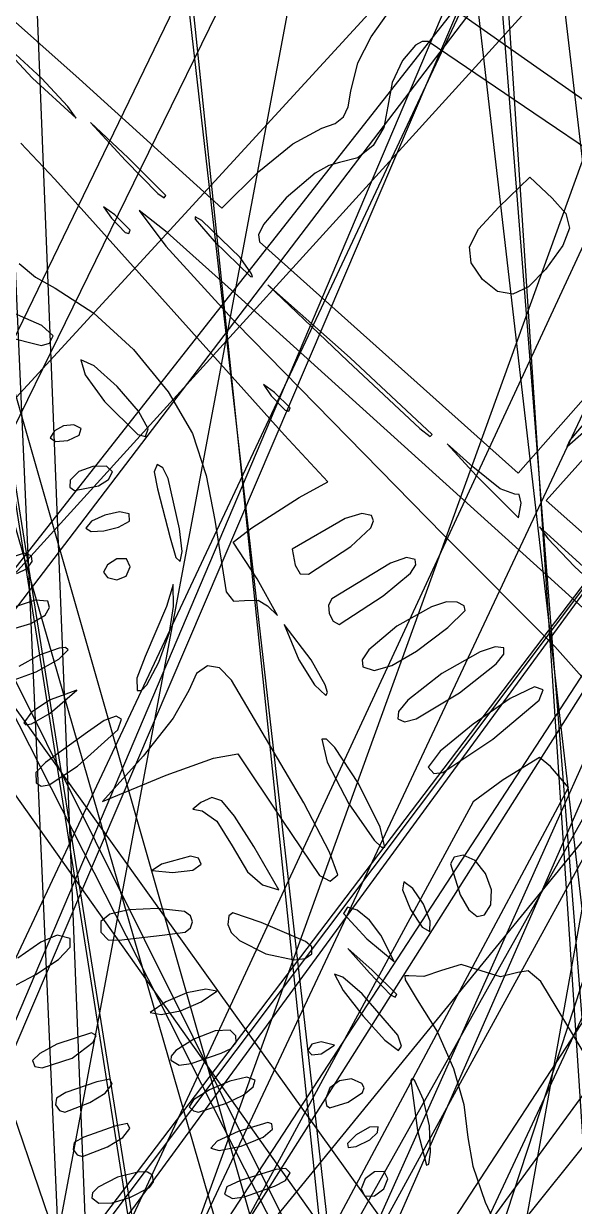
# Model space of a CAD drawing. Extents: x -109 to 333, y -74 to 385.
# Drawn here: x 165.7 to 189, y 71.3 to 121.4 of the extents above; entities that cross this region are included whole.
import ezdxf

# ---------------------------------------------------------------- set-up
doc = ezdxf.new("R2010")
doc.units = 0

msp = doc.modelspace()

# ---------------------------------------------------------------- linework, layer by layer
at = {"layer": 'Image'}
for p, q in [((157.788859, 383.822557), (199.32, 31.0614)), ((169.27296, 380.435815), (193.613, 9.47578)), ((195.34339, 3.45504), (166.0138, 374.41508)), ((196.698692, 20.20488), (156.65775, 367.21674)), ((171.618, -13.2201), (157.41332, 345.90068)), ((155.845201, 325.12068), (170.834, -13.2201)), ((248.163038, 279.212831), (120.296, 15.1809)), ((257.762796, 278.460233), (134.404, 15.9768)), ((114.138659, 277.27272), (190.885, 11.6187)), ((134.83135, 6.73131), (248.62181, 272.909878)), ((245.903901, 269.052852), (132.962, 2.87428)), ((116.35666, 4.294634), (245.52138, 268.326528)), ((196.153, -2.08718), (119.4068, 266.4179)), ((139.16277, 3.696502), (260.89478, 266.179938)), ((148.731078, 3.266602), (243.31995, 264.773766)), ((248.678641, 261.903231), (163.02, 0.396062)), ((262.39978, 260.418127), (141.138, 2.15802)), ((152.779, 1.20722), (273.72797, 259.363193)), ((103.226396, 256.070135), (179.144, 34.6976)), ((204.51187, 168.581595), (175.246, 5.28541)), ((223.64076, 166.742835), (151.298, 4.86749)), ((151.298, 1.77167), (223.64076, 166.742835)), ((154.590351, 3.219589), (185.25856, 166.51578)), ((245.194378, 164.818644), (137.698, -0.203891)), ((155.34259, 164.535274), (181.36, 1.31107)), ((181.36, -0.288265), (155.34259, 164.535274)), ((250.169662, 161.431963), (132.61, 17.1057)), ((168.7581, 161.431876), (183.82, 16.9566)), ((235.283742, 158.045282), (126.451, 14.7846)), ((212.858602, 157.292699), (76.0331, 8.26277)), ((229.849728, 157.104573), (135.61, 8.07462)), ((131.614, 5.2524), (229.732945, 155.693463)), ((226.274033, 153.529738), (145.371, 9.26744)), ((145.371, 5.50449), (226.274033, 153.529738)), ((208.588038, 153.3416), (93.3483, 6.85166)), ((93.348359, 2.147956), (208.588038, 153.3416)), ((229.849728, 152.589023), (124.393, 8.4321)), ((120.396, 5.60988), (229.732945, 151.177913)), ((77.190501, 1.143278), (212.633333, 150.173218)), ((135.87021, 3.044134), (240.950445, 146.304883)), ((186.563807, 0.587713), (170.06665, 145.062996)), ((140.332118, 143.745785), (208.017, 7.92187)), ((243.644255, 141.48836), (136.219, 7.54557)), ((130.50689, 140.923361), (226.087, 7.72116)), ((210.047453, 4.04912), (141.0046, 139.873024)), ((224.84761, 4.804844), (130.39699, 138.007061)), ((163.680212, 122.944504), (168.041315, 119.074737)), ((183.3959, 122.399829), (187.42727, 119.571949)), ((180.407117, 120.843746), (181.137846, 121.869966)), ((166.44377, 119.098165), (164.59375, 120.791495)), ((179.854692, 119.744228), (180.407117, 120.843746)), ((164.949057, 120.294079), (166.06749, 119.098165)), ((182.295788, 120.502741), (181.737255, 119.84805)), ((182.575494, 120.653601), (182.295788, 120.502741)), ((182.83185, 120.649091), (182.575494, 120.653601)), ((187.30459, 117.619821), (182.83185, 120.649091)), ((181.737255, 119.84805), (181.298106, 118.911296)), ((179.55269, 118.541776), (179.854692, 119.744228)), ((187.42727, 119.571949), (191.45861, 116.744069)), ((166.06749, 119.098165), (167.91751, 117.404835)), ((167.562224, 117.902251), (166.44377, 119.098165)), ((166.44377, 119.098165), (166.44377, 119.098165)), ((168.041315, 119.074737), (174.085155, 113.595287)), ((181.298106, 118.911296), (181.1202, 117.918761)), ((179.445663, 117.888716), (179.55269, 118.541776)), ((167.91751, 117.404835), (167.562224, 117.902251)), ((179.241573, 117.45513), (179.445663, 117.888716)), ((181.1202, 117.918761), (180.950953, 117.014727)), ((178.887374, 117.173019), (179.241573, 117.45513)), ((190.264932, 115.60851), (187.30459, 117.619821)), ((170.11563, 115.728937), (168.51639, 117.216417)), ((168.51639, 117.216417), (170.00387, 115.617157)), ((177.091816, 116.31494), (178.330025, 116.974377)), ((178.33002, 116.974386), (178.887374, 117.173019)), ((178.330025, 116.974377), (178.33002, 116.974386)), ((180.950953, 117.014727), (180.497911, 116.250416)), ((167.008346, 114.82084), (165.569027, 116.339429)), ((175.658115, 115.139017), (177.091816, 116.31494)), ((180.497911, 116.250416), (179.843123, 115.721596)), ((170.00387, 115.617157), (171.378138, 114.208917)), ((171.7149, 114.129677), (170.11563, 115.728937)), ((178.614421, 115.399998), (178.045055, 115.068804)), ((179.06864, 115.524041), (178.614421, 115.399998)), ((179.843123, 115.721596), (179.06864, 115.524041)), ((176.744106, 103.96964), (167.008346, 114.82084)), ((174.085155, 113.595287), (175.658115, 115.139017)), ((178.045055, 115.068804), (176.80884, 114.030558)), ((185.819588, 113.638372), (187.132318, 114.910722)), ((187.132318, 114.910722), (188.088458, 114.012477)), ((171.378138, 114.208917), (171.642084, 114.032837)), ((171.642084, 114.032837), (171.7149, 114.129677)), ((171.7149, 114.129677), (171.7149, 114.129677)), ((176.80884, 114.030558), (175.855907, 112.900501)), ((188.088458, 114.012477), (188.661156, 113.35943)), ((169.550963, 113.31331), (169.080598, 113.641608)), ((169.080598, 113.641608), (169.408892, 113.171237)), ((170.2095, 112.654793), (169.550963, 113.31331)), ((171.77218, 112.562922), (170.58391, 113.492683)), ((170.58391, 113.492683), (171.72024, 111.982444)), ((184.965826, 112.70292), (185.819588, 113.638372)), ((188.661156, 113.35943), (188.814173, 112.749389)), ((169.408892, 113.171237), (169.993547, 112.561819)), ((173.24034, 113.062413), (172.959926, 113.229196)), ((172.959926, 113.229196), (172.961632, 113.127542)), ((172.961632, 113.127542), (173.765724, 112.194403)), ((174.85716, 111.499233), (173.24034, 113.062413)), ((175.855907, 112.900501), (175.640645, 112.454543)), ((169.993547, 112.561819), (170.153536, 112.516683)), ((170.153536, 112.516683), (170.209499, 112.654793)), ((170.209499, 112.654793), (170.2095, 112.654793)), ((174.62908, 109.999953), (171.77218, 112.562922)), ((175.640645, 112.454543), (175.68217, 112.169831)), ((184.582398, 111.951214), (184.965826, 112.70292)), ((188.814173, 112.749389), (188.531405, 112.015642)), ((171.72024, 111.982444), (174.688132, 108.719332)), ((173.765724, 112.194403), (175.304392, 110.700889)), ((175.68217, 112.169831), (186.64087, 102.359731)), ((184.645077, 111.275427), (184.582398, 111.951214)), ((188.531405, 112.015642), (187.796753, 110.991477)), ((165.503038, 111.252325), (166.197665, 110.672095)), ((174.857164, 111.499231), (174.85716, 111.499233)), ((175.33853, 110.807515), (174.857164, 111.499231)), ((185.12964, 110.567732), (184.645077, 111.275427)), ((175.38471, 110.681824), (175.33853, 110.807515)), ((187.796753, 110.991477), (187.085341, 110.262376)), ((166.197665, 110.672095), (167.033039, 110.204372)), ((175.304392, 110.700889), (175.38471, 110.681824)), ((179.52012, 107.246551), (176.03936, 110.339931)), ((176.03936, 110.339931), (179.42602, 107.110511)), ((185.129643, 110.56774), (185.12964, 110.567732)), ((185.773125, 110.053899), (185.129643, 110.56774)), ((187.085341, 110.262376), (186.417911, 109.950981)), ((167.033039, 110.204372), (168.670728, 109.147859)), ((186.38838, 99.364153), (174.62908, 109.999953)), ((186.417911, 109.950981), (185.773125, 110.053899)), ((166.458828, 108.613529), (165.20029, 109.173256)), ((168.670728, 109.147859), (170.348491, 107.595849)), ((166.94383, 108.176863), (166.458828, 108.613529)), ((174.688132, 108.719332), (183.47201, 99.755383)), ((164.94006, 108.15477), (166.443565, 107.771637)), ((166.443565, 107.771637), (166.790516, 107.875391)), ((166.790516, 107.875391), (166.94384, 108.176868)), ((166.94384, 108.176868), (166.94383, 108.176863)), ((170.348491, 107.595849), (171.820294, 105.809155)), ((183.00085, 104.005741), (179.52012, 107.246551)), ((168.685482, 106.915333), (168.11452, 107.159646)), ((168.11452, 107.159646), (168.297908, 106.53257)), ((169.649341, 106.040046), (168.685482, 106.915333)), ((179.42602, 107.110511), (182.472211, 104.250723)), ((168.297908, 106.53257), (169.11926, 105.405366)), ((186.64087, 102.359731), (190.19404, 106.394841)), ((170.556998, 104.994679), (169.649341, 106.040046)), ((171.820294, 105.809155), (172.840099, 104.048592)), ((176.321643, 105.787396), (175.851278, 106.115692)), ((175.851278, 106.115692), (176.179572, 105.64532)), ((176.98018, 105.128876), (176.321643, 105.787396)), ((169.11926, 105.405366), (170.525661, 103.999651)), ((176.179572, 105.64532), (176.764227, 105.035903)), ((170.95935, 104.240126), (170.556998, 104.994679)), ((176.764227, 105.035903), (176.924216, 104.990768)), ((176.924216, 104.990768), (176.980179, 105.128876)), ((176.980179, 105.128876), (176.98018, 105.128876)), ((167.384629, 104.361722), (166.991143, 104.155503)), ((167.821035, 104.415596), (167.384629, 104.361722)), ((168.12085, 104.260867), (167.821035, 104.415596)), ((168.039416, 103.979442), (168.120851, 104.260867)), ((168.120851, 104.260867), (168.12085, 104.260867)), ((170.85422, 103.920369), (170.95935, 104.240126)), ((170.95935, 104.240126), (170.95935, 104.240126)), ((182.472211, 104.250723), (182.914317, 103.920283)), ((188.70221, 103.481934), (189.77415, 104.422665)), ((189.397859, 104.422665), (188.828949, 103.758275)), ((166.991143, 104.155503), (166.82009, 103.853197)), ((166.82009, 103.853197), (167.039913, 103.698243)), ((167.039913, 103.698243), (167.56843, 103.748098)), ((167.56843, 103.748098), (168.039416, 103.979442)), ((170.525661, 103.999651), (170.85422, 103.920369)), ((172.840099, 104.048592), (173.419875, 102.269394)), ((178.577616, 101.99485), (176.744106, 103.96964)), ((182.914317, 103.920283), (183.00084, 104.005741)), ((183.00084, 104.005741), (183.00085, 104.005741)), ((190.19622, 103.849998), (187.83038, 101.207558)), ((188.828949, 103.758275), (188.70221, 103.481934)), ((184.718475, 102.627136), (183.632103, 103.603182)), ((183.632103, 103.603182), (184.867206, 102.258498)), ((168.022408, 102.435291), (167.665156, 102.071362)), ((168.628846, 102.651561), (168.022408, 102.435291)), ((169.200761, 102.664896), (168.628846, 102.651561)), ((169.454446, 102.420019), (169.200761, 102.664896)), ((169.279599, 102.097101), (169.454446, 102.420019)), ((171.342791, 102.729489), (171.215805, 102.425512)), ((171.215805, 102.425512), (171.357467, 101.694669)), ((171.591229, 102.593666), (171.342791, 102.729489)), ((171.817051, 102.139949), (171.591229, 102.593666)), ((173.419875, 102.269394), (173.791667, 100.376322)), ((185.874188, 101.701298), (184.718475, 102.627136)), ((184.867206, 102.258498), (186.654606, 100.471408)), ((167.665156, 102.071362), (167.64952, 101.767159)), ((167.64952, 101.767159), (167.849478, 101.624185)), ((167.849478, 101.624185), (168.859236, 101.829385)), ((168.859236, 101.829385), (168.85924, 101.829385)), ((168.85924, 101.829385), (169.279599, 102.097101)), ((172.298, 100.001329), (171.817051, 102.139949)), ((177.361406, 101.327395), (178.577616, 101.99485)), ((171.357467, 101.694669), (171.89637, 99.625049)), ((175.354106, 100.046275), (177.361406, 101.327395)), ((186.505875, 101.467206), (185.874188, 101.701298)), ((186.688451, 101.465555), (186.505875, 101.467206)), ((186.76439, 101.098568), (186.688451, 101.465555)), ((186.654606, 100.471408), (186.76439, 101.098562)), ((186.76439, 101.098562), (186.76439, 101.098568)), ((187.83038, 101.207558), (189.83732, 99.428518)), ((168.571117, 100.325163), (168.325021, 100.025872)), ((169.134085, 100.587215), (168.571117, 100.325163)), ((169.750949, 100.723288), (169.134085, 100.587215)), ((169.706847, 100.076803), (170.175151, 100.330023)), ((170.158731, 100.644644), (169.750949, 100.723288)), ((170.1751, 100.330023), (170.158731, 100.644644)), ((170.175151, 100.330023), (170.1751, 100.330023)), ((173.791667, 100.376322), (174.271713, 97.34133)), ((179.318893, 100.438646), (177.065121, 99.143214)), ((180.025302, 100.6512), (179.318893, 100.438646)), ((180.425961, 100.562904), (180.025302, 100.6512)), ((180.402293, 100.04683), (180.516565, 100.338122)), ((180.516565, 100.338122), (180.425961, 100.562904)), ((168.325021, 100.025872), (168.554364, 99.887344)), ((168.554364, 99.887344), (169.090779, 99.916782)), ((169.090779, 99.916782), (169.706847, 100.076803)), ((172.298028, 100.001336), (172.298, 100.001329)), ((172.399793, 99.041666), (172.298028, 100.001336)), ((174.56301, 99.43264), (175.354106, 100.046275)), ((179.55175, 99.253644), (180.402293, 100.04683)), ((183.47201, 99.755383), (188.189219, 95.014343)), ((189.398, 98.4021), (187.54798, 100.09543)), ((187.54798, 100.09543), (187.903262, 99.598014)), ((171.89637, 99.625049), (172.131995, 98.790778)), ((175.5888, 97.88256), (174.56301, 99.43264)), ((177.765532, 98.082088), (179.55175, 99.253647)), ((179.55175, 99.253647), (179.55175, 99.253644)), ((194.2711, 92.21417), (186.38838, 99.364153)), ((187.903262, 99.598014), (189.02169, 98.4021)), ((165.708907, 98.966568), (164.391857, 98.529858)), ((166.020478, 98.86098), (165.708907, 98.966568)), ((166.049909, 98.613819), (166.020478, 98.86098)), ((169.642146, 98.726341), (169.243507, 98.474659)), ((170.053305, 98.734035), (169.642146, 98.726341)), ((170.20659, 98.390299), (170.053305, 98.734035)), ((172.131995, 98.790778), (172.322126, 98.617232)), ((172.322126, 98.617232), (172.399793, 99.041666)), ((177.065121, 99.143214), (177.19864, 98.458148)), ((181.910926, 98.789244), (181.232861, 98.551084)), ((182.2777, 98.711612), (181.910926, 98.789244)), ((165.40899, 98.112395), (165.833859, 98.32949)), ((165.833859, 98.32949), (166.049909, 98.613819)), ((169.243507, 98.474659), (169.077702, 98.173722)), ((170.040785, 98.000008), (170.20659, 98.390299)), ((170.20659, 98.390299), (170.20659, 98.390299)), ((177.19864, 98.458148), (177.41, 98.103822)), ((181.232861, 98.551084), (178.74439, 97.033092)), ((182.076026, 98.132446), (182.305282, 98.482105)), ((182.305282, 98.482105), (182.2777, 98.711612)), ((189.02169, 98.4021), (190.87174, 96.70877)), ((169.077702, 98.173722), (169.243507, 97.936391)), ((169.243507, 97.936391), (169.642146, 97.83768)), ((169.642146, 97.83768), (170.040785, 98.000008)), ((175.588802, 97.882607), (175.5888, 97.88256)), ((176.443314, 96.332527), (175.588802, 97.882607)), ((177.41, 98.103822), (177.765532, 98.082088)), ((180.92213, 97.158712), (182.076026, 98.132446)), ((172.023422, 97.649531), (171.736515, 96.706345)), ((172.046, 96.7088), (172.023422, 97.649531)), ((174.271713, 97.34133), (174.580528, 96.941714)), ((166.179415, 96.978921), (165.326208, 96.70511)), ((166.713274, 96.941344), (166.179415, 96.978921)), ((166.783191, 96.667392), (166.713274, 96.941344)), ((174.580528, 96.941714), (175.054697, 96.964592)), ((175.054697, 96.964592), (175.631594, 96.976163)), ((175.631594, 96.976163), (176.019219, 96.741608)), ((176.019219, 96.741608), (176.443314, 96.332527)), ((178.74439, 97.033092), (178.605469, 96.773832)), ((178.605469, 96.773832), (178.639665, 96.413769)), ((179.061184, 95.956222), (180.922124, 97.158712)), ((180.922124, 97.158712), (180.92213, 97.158712)), ((183.607351, 96.905398), (182.973324, 96.700624)), ((184.064387, 96.897214), (183.607351, 96.905398)), ((184.353508, 96.740073), (184.064387, 96.897214)), ((184.397557, 96.546945), (184.353508, 96.740073)), ((165.999292, 95.993365), (166.607124, 96.352882)), ((166.607124, 96.352882), (166.60713, 96.352883)), ((166.60713, 96.352883), (166.783191, 96.667392)), ((171.736515, 96.706345), (170.843113, 94.590355)), ((171.868394, 95.613501), (172.045884, 96.708805)), ((172.045884, 96.708805), (172.046, 96.7088)), ((178.639665, 96.413769), (178.805421, 96.09415)), ((182.973324, 96.700624), (181.503442, 95.877599)), ((183.66524, 95.823614), (184.397557, 96.546945)), ((165.192636, 95.752987), (165.999292, 95.993365)), ((177.87611, 94.45102), (176.73424, 95.95619)), ((176.73424, 95.95619), (177.356342, 94.45102)), ((178.805421, 96.09415), (179.061184, 95.956222)), ((181.503442, 95.877599), (180.313032, 94.878929)), ((182.331294, 94.826255), (183.665237, 95.823614)), ((183.665237, 95.823614), (183.66524, 95.823614)), ((171.423374, 94.357917), (171.868394, 95.613501)), ((167.195694, 94.947385), (166.353797, 94.647768)), ((167.175588, 94.485756), (167.57271, 94.878842)), ((167.46942, 94.97134), (167.195694, 94.947385)), ((167.57271, 94.878845), (167.46942, 94.97134)), ((167.57271, 94.878842), (167.57271, 94.878845)), ((180.313032, 94.878929), (180.028346, 94.454599)), ((181.293237, 94.219193), (182.331294, 94.826255)), ((185.037388, 94.794585), (183.405639, 93.872119)), ((185.666859, 95.004641), (185.037388, 94.794585)), ((186.03442, 94.955204), (185.666859, 95.004641)), ((186.034854, 94.699741), (186.03442, 94.955204)), ((186.03442, 94.955204), (186.03442, 94.955204)), ((188.189219, 95.014343), (190.15125, 92.813853)), ((166.353797, 94.647768), (165.48075, 94.175272)), ((166.22081, 93.945731), (167.175588, 94.485756)), ((170.843113, 94.590355), (170.493282, 93.683491)), ((170.904102, 93.388099), (171.423374, 94.357917)), ((177.356342, 94.45102), (178.008525, 93.387969)), ((178.469747, 93.38797), (177.87611, 94.45102)), ((177.87611, 94.45102), (177.87611, 94.45102)), ((180.028346, 94.454599), (180.060387, 94.155404)), ((180.539967, 93.997288), (181.293237, 94.219193)), ((184.15166, 93.051304), (185.70903, 94.284961)), ((185.70903, 94.284961), (186.034854, 94.699741)), ((165.285792, 93.599424), (166.22081, 93.945731)), ((173.014422, 93.875091), (172.69142, 93.152153)), ((173.47394, 94.201609), (173.014422, 93.875091)), ((173.994783, 94.11343), (173.47394, 94.201609)), ((174.50176, 93.592278), (173.994783, 94.11343)), ((180.060387, 94.155404), (180.539967, 93.997288)), ((183.405639, 93.872119), (181.965031, 92.74006)), ((170.493282, 93.683491), (170.503854, 93.150095)), ((170.67702, 93.149743), (170.904102, 93.388099)), ((177.559479, 88.388545), (174.50176, 93.592278)), ((178.008525, 93.387969), (178.498212, 92.94582)), ((178.564835, 93.064589), (178.469747, 93.38797)), ((187.32847, 93.310657), (186.297054, 92.819084)), ((187.707202, 93.175338), (187.32847, 93.310657)), ((166.82073, 92.75763), (166.023452, 92.230104)), ((167.94962, 93.169194), (166.82073, 92.75763)), ((166.82073, 92.193186), (167.94962, 93.169194)), ((167.94962, 93.169194), (167.94962, 93.169194)), ((170.503854, 93.150095), (170.67702, 93.149743)), ((172.69142, 93.152153), (172.031564, 91.976281)), ((178.498212, 92.94582), (178.564835, 93.064589)), ((181.965031, 92.74006), (181.574485, 92.268014)), ((182.327207, 91.948142), (184.15166, 93.051304)), ((186.297054, 92.819084), (184.73319, 91.732316)), ((185.57, 91.087847), (187.528162, 92.744337)), ((187.528162, 92.744337), (187.707202, 93.175338)), ((166.023452, 92.230104), (165.69184, 91.781593)), ((181.574485, 92.268014), (181.54142, 91.950664)), ((165.69184, 91.781593), (165.780916, 91.692723)), ((165.780916, 91.692723), (166.023451, 91.740703)), ((166.023451, 91.740703), (166.82073, 92.193186)), ((169.100574, 91.880041), (168.391921, 91.393446)), ((169.609726, 92.063459), (169.100574, 91.880041)), ((169.830777, 91.936811), (169.609726, 92.063459)), ((169.675131, 91.493212), (169.830777, 91.936811)), ((172.031564, 91.976281), (170.75106, 90.368233)), ((181.54142, 91.950664), (181.83149, 91.822582)), ((181.83149, 91.822582), (182.327207, 91.948142)), ((184.73319, 91.732316), (183.342354, 90.584016)), ((168.391921, 91.393446), (166.616741, 90.100386)), ((167.972144, 89.953574), (169.675124, 91.493204)), ((169.675124, 91.493204), (169.675131, 91.493212)), ((178.519081, 91.090048), (178.31805, 91.097697)), ((178.31805, 91.097697), (178.550481, 90.119709)), ((178.872755, 90.740045), (178.519081, 91.090048)), ((179.87577, 89.209657), (178.872755, 90.740045)), ((183.454087, 89.681883), (185.57, 91.087847)), ((185.57, 91.087847), (185.57, 91.087847)), ((170.75106, 90.368233), (169.0286, 88.452423)), ((171.72986, 89.566323), (173.734057, 90.293428)), ((173.734057, 90.293428), (174.75943, 90.477336)), ((174.75943, 90.477336), (176.64154, 87.659006)), ((183.342354, 90.584016), (182.83002, 89.907847)), ((187.54513, 90.311758), (186.01151, 89.371027)), ((188.01189, 89.939181), (187.54513, 90.311758)), ((166.616741, 90.100386), (166.204302, 89.684924)), ((166.775692, 89.163399), (167.972144, 89.953574)), ((178.550481, 90.119709), (179.47197, 88.355147)), ((182.83002, 89.907847), (183.068972, 89.639709)), ((188.77107, 89.043428), (188.01189, 89.939181)), ((166.204302, 89.684924), (166.218074, 89.244294)), ((166.218074, 89.244294), (166.429175, 89.099877)), ((169.0286, 88.452423), (171.72986, 89.566323)), ((179.875773, 89.209659), (179.87577, 89.209657)), ((180.796961, 87.361927), (179.875773, 89.209659)), ((183.068972, 89.639709), (183.454087, 89.681883)), ((186.01151, 89.371027), (184.7364, 88.430268)), ((141.593497, 0.713372), (188.77107, 89.043428)), ((166.429175, 89.099877), (166.775692, 89.163399)), ((184.7364, 88.430268), (137.584, 1.36858)), ((173.19957, 88.411221), (172.861002, 88.127087)), ((173.668117, 88.622109), (173.19957, 88.411221)), ((174.088995, 88.472118), (173.668117, 88.622109)), ((174.625718, 87.825166), (174.088995, 88.472118)), ((178.645845, 86.297955), (177.559479, 88.388545)), ((179.47197, 88.355147), (180.535983, 86.809663)), ((172.861002, 88.127087), (173.254462, 88.059742)), ((173.254462, 88.059742), (173.876039, 87.621334)), ((175.4418, 86.545171), (174.625718, 87.825166)), ((173.876039, 87.621334), (174.526382, 86.566952)), ((176.64154, 87.659006), (178.230394, 85.315029)), ((180.997339, 86.520259), (180.796961, 87.361927)), ((180.535983, 86.809663), (180.845686, 86.515764)), ((174.526382, 86.566952), (175.179017, 85.46897)), ((175.441797, 86.545168), (175.4418, 86.545171)), ((176.506647, 84.710978), (175.441797, 86.545168)), ((179.00314, 85.343638), (178.645845, 86.297955)), ((180.845686, 86.515764), (180.997339, 86.520259)), ((171.52441, 85.796208), (171.138782, 85.527963)), ((172.760922, 86.131254), (171.52441, 85.796208)), ((173.09935, 86.047493), (172.760922, 86.131254)), ((172.858497, 85.538176), (173.217739, 85.796208)), ((173.21774, 85.796208), (173.09935, 86.047493)), ((173.217739, 85.796208), (173.21774, 85.796208)), ((183.92481, 86.089238), (183.781052, 85.810797)), ((183.781052, 85.810797), (184.190164, 84.496911)), ((184.30469, 86.172521), (183.92481, 86.089238)), ((184.817031, 85.946084), (184.30469, 86.172521)), ((185.25653, 85.39377), (184.817031, 85.946084)), ((171.138782, 85.527963), (171.994789, 85.446366)), ((171.994789, 85.446366), (172.858497, 85.538176)), ((175.179017, 85.46897), (175.806482, 84.917282)), ((178.230394, 85.315029), (178.673699, 85.07696)), ((178.673699, 85.07696), (179.00315, 85.343626)), ((179.00315, 85.343626), (179.00314, 85.343638)), ((185.515837, 84.706074), (185.25653, 85.39377)), ((175.806482, 84.917282), (176.506647, 84.710978)), ((181.798832, 85.043628), (181.747947, 84.701751)), ((181.747947, 84.701751), (182.078316, 83.879768)), ((182.1743, 84.767453), (181.798832, 85.043628)), ((182.62436, 84.103462), (182.1743, 84.767453)), ((185.4876, 84.073491), (185.515837, 84.706074)), ((184.190164, 84.496911), (184.554622, 83.866435)), ((170.142406, 83.85597), (169.344368, 83.675226)), ((171.3665, 83.91474), (170.142406, 83.85597)), ((172.501108, 83.784654), (171.3665, 83.91474)), ((172.75956, 83.609643), (172.501108, 83.784654)), ((174.55227, 83.737544), (174.379541, 83.60784)), ((175.757569, 83.321086), (174.55227, 83.737544)), ((179.408445, 83.970194), (179.23832, 83.708435)), ((179.23832, 83.708435), (180.228566, 82.635589)), ((179.8238, 83.847701), (179.408445, 83.970194)), ((180.341849, 83.424309), (179.8238, 83.847701)), ((182.078316, 83.879768), (182.569079, 83.123511)), ((182.913983, 83.373756), (182.62436, 84.103462)), ((182.62436, 84.103462), (182.62436, 84.103462)), ((184.554622, 83.866435), (184.90511, 83.581537)), ((185.222482, 83.648471), (185.487594, 84.073493)), ((185.487594, 84.073493), (185.4876, 84.073491)), ((169.344368, 83.675226), (168.956306, 83.365863)), ((168.956306, 83.365863), (168.96214, 82.921234)), ((172.84091, 83.350296), (172.75956, 83.609643)), ((172.765437, 83.096879), (172.84091, 83.350296)), ((174.379541, 83.60784), (174.346459, 83.244915)), ((174.346459, 83.244915), (174.479959, 82.897434)), ((177.636909, 82.524006), (175.757569, 83.321086)), ((180.82006, 82.783368), (180.341849, 83.424309)), ((182.903844, 82.939602), (182.913983, 83.373756)), ((184.90511, 83.581537), (185.222482, 83.648471)), ((167.115932, 82.785848), (166.418984, 82.492048)), ((167.655449, 82.649811), (167.115932, 82.785848)), ((168.96214, 82.921234), (169.273106, 82.590943)), ((169.721741, 82.576076), (171.554661, 82.785852)), ((171.55466, 82.785852), (172.532462, 82.92121)), ((171.554661, 82.785852), (171.55466, 82.785852)), ((172.532462, 82.92121), (172.765437, 83.096879)), ((174.479959, 82.897434), (174.835874, 82.557413)), ((180.820066, 82.783375), (180.82006, 82.783368)), ((181.38451, 81.668765), (180.820066, 82.783375)), ((182.569079, 83.123511), (182.903844, 82.939602)), ((166.418984, 82.492048), (165.438508, 81.81264)), ((167.167424, 81.755173), (167.660875, 82.284735)), ((167.660875, 82.284735), (167.655449, 82.649811)), ((169.273106, 82.590943), (169.721741, 82.576076)), ((174.835874, 82.557413), (175.947439, 81.994024)), ((177.906297, 82.288453), (177.636909, 82.524006)), ((177.89692, 81.993739), (177.906297, 82.288453)), ((180.46119, 81.309155), (179.42637, 82.221409)), ((179.42637, 82.221409), (180.338653, 81.186609)), ((180.228566, 82.635589), (181.38451, 81.668765)), ((166.21031, 81.125678), (167.167424, 81.755173)), ((175.947439, 81.994024), (177.146131, 81.743287)), ((177.146131, 81.743287), (177.610956, 81.794083)), ((177.610956, 81.794083), (177.896929, 81.993745)), ((177.896929, 81.993745), (177.89692, 81.993739)), ((180.338653, 81.186609), (181.237066, 80.257112)), ((181.49601, 80.274355), (180.46119, 81.309155)), ((183.3944, 81.290184), (182.647522, 81.038753)), ((184.228415, 81.544226), (183.3944, 81.290184)), ((185.07613, 81.277484), (184.228415, 81.544226)), ((185.89157, 81.019195), (185.07613, 81.277484)), ((186.62262, 81.209384), (185.89157, 81.019195)), ((187.065029, 81.280425), (186.62262, 81.209384)), ((187.596691, 80.823537), (187.065029, 81.280425)), ((164.464254, 80.22044), (166.210302, 81.125678)), ((166.210302, 81.125678), (166.21031, 81.125678)), ((179.217937, 81.013566), (178.861166, 81.140684)), ((178.861166, 81.140684), (179.233234, 80.448578)), ((180.035863, 80.296021), (179.217937, 81.013566)), ((182.016, 81.057323), (181.847125, 81.062375)), ((181.847125, 81.062375), (181.851793, 80.888339)), ((181.851793, 80.888339), (182.364939, 80.051483)), ((182.647522, 81.038753), (182.016, 81.057323)), ((189.67282, 77.393994), (187.596691, 80.823537)), ((172.597801, 80.34344), (171.712337, 79.963629)), ((173.405667, 80.501403), (172.597801, 80.34344)), ((173.21751, 79.963629), (173.872537, 80.410665)), ((173.872537, 80.410665), (173.405667, 80.501403)), ((179.233234, 80.448578), (180.079204, 79.353005)), ((181.540866, 78.552344), (180.035863, 80.296021)), ((181.237066, 80.257112), (181.435075, 80.15638)), ((181.435075, 80.15638), (181.496013, 80.274355)), ((181.496013, 80.274355), (181.49601, 80.274355)), ((171.712337, 79.963629), (171.057321, 79.516603)), ((172.332046, 79.583828), (173.21751, 79.963629)), ((173.21751, 79.963629), (173.21751, 79.963629)), ((182.364939, 80.051483), (183.218457, 78.673919)), ((171.057321, 79.516603), (171.52418, 79.425855)), ((171.52418, 79.425855), (172.332046, 79.583828)), ((180.079204, 79.353005), (180.993727, 78.339559)), ((173.799133, 78.736249), (172.897679, 78.379952)), ((174.439981, 78.759858), (173.799133, 78.736249)), ((174.685934, 78.519164), (174.439981, 78.759858)), ((168.569457, 78.646431), (167.101718, 78.164537)), ((167.743026, 77.577941), (168.642089, 78.246542)), ((168.765744, 78.529863), (168.569457, 78.646431)), ((168.642089, 78.246542), (168.765744, 78.529863)), ((172.897679, 78.379952), (172.137591, 77.894591)), ((174.478938, 77.986901), (174.69264, 78.245357)), ((174.69264, 78.245357), (174.685934, 78.519164)), ((178.296722, 78.270118), (177.898083, 78.163057)), ((178.861166, 78.122234), (178.296722, 78.270118)), ((180.993727, 78.339559), (181.571456, 77.893834)), ((181.540863, 78.552343), (181.540866, 78.552344)), ((181.697182, 78.087272), (181.540863, 78.552343)), ((183.218457, 78.673919), (183.896598, 77.141478)), ((166.377071, 77.776441), (166.067387, 77.480711)), ((167.101718, 78.164537), (166.377071, 77.776441)), ((172.137591, 77.894591), (171.936175, 77.667143)), ((172.784694, 77.346431), (174.063664, 77.792257)), ((174.063664, 77.792257), (174.063666, 77.79226)), ((174.063666, 77.79226), (174.478938, 77.986901)), ((177.898083, 78.163057), (177.732278, 77.905628)), ((177.732278, 77.905628), (177.898083, 77.71184)), ((177.898083, 77.71184), (178.296722, 77.757744)), ((178.296722, 77.757744), (178.861166, 78.122234)), ((178.861166, 78.122234), (178.861166, 78.122234)), ((181.571456, 77.893834), (181.697182, 78.087272)), ((166.067387, 77.480711), (166.16736, 77.229112)), ((166.16736, 77.229112), (166.473618, 77.161077)), ((166.473618, 77.161077), (167.743027, 77.577937)), ((167.743027, 77.577937), (167.743026, 77.577941)), ((171.936175, 77.667143), (171.920841, 77.483788)), ((171.920841, 77.483788), (172.275012, 77.280966)), ((172.275012, 77.280966), (172.784694, 77.346431)), ((169.338618, 76.686967), (168.795032, 76.574476)), ((169.435816, 76.478604), (169.338618, 76.686967)), ((175.14119, 76.764952), (174.424936, 76.604081)), ((175.494362, 76.647553), (175.14119, 76.764952)), ((179.577367, 76.706498), (179.070783, 76.621159)), ((180.025326, 76.503667), (179.577367, 76.706498)), ((182.157323, 76.713736), (182.097721, 76.62921)), ((182.267109, 76.608211), (182.157323, 76.713736)), ((183.896598, 77.141478), (184.343827, 75.605565)), ((168.795032, 76.574476), (167.482222, 76.11516)), ((169.137635, 76.0987), (169.435816, 76.478604)), ((173.565371, 76.231959), (172.885548, 75.814324)), ((174.424936, 76.604081), (173.565371, 76.231959)), ((174.991716, 76.003223), (175.418979, 76.360882)), ((175.418979, 76.360882), (175.494362, 76.647553)), ((178.656301, 76.312179), (178.484646, 75.844086)), ((179.070783, 76.621159), (178.656301, 76.312179)), ((180.115951, 76.321104), (180.025324, 76.503667)), ((180.025324, 76.503667), (180.025326, 76.503667)), ((180.044794, 76.123686), (180.115951, 76.321104)), ((182.097721, 76.62921), (182.383576, 74.507329)), ((182.63275, 75.803659), (182.267109, 76.608211)), ((167.080677, 75.884235), (167.034053, 75.593388)), ((167.482222, 76.11516), (167.080677, 75.884235)), ((167.431525, 75.289262), (168.495093, 75.696568)), ((168.495086, 75.696568), (169.137635, 76.0987)), ((168.495093, 75.696568), (168.495086, 75.696568)), ((172.885548, 75.814324), (172.70852, 75.516912)), ((173.092674, 75.291984), (174.28925, 75.672868)), ((174.289246, 75.672862), (174.991716, 76.003223)), ((174.28925, 75.672868), (174.289246, 75.672862)), ((178.484646, 75.844086), (178.522349, 75.573734)), ((178.664432, 75.465241), (179.435593, 75.709184)), ((179.435593, 75.709184), (180.044794, 76.123686)), ((182.63275, 75.803655), (182.63275, 75.803659)), ((182.8859, 74.713078), (182.63275, 75.803655)), ((167.034053, 75.593388), (167.211218, 75.356753)), ((167.211218, 75.356753), (167.431525, 75.289262)), ((172.70852, 75.516912), (172.892889, 75.337981)), ((172.892889, 75.337981), (173.092674, 75.291984)), ((178.522349, 75.573734), (178.664432, 75.465241)), ((184.343827, 75.605565), (184.504609, 74.217583)), ((169.548827, 74.693061), (168.236047, 74.233716)), ((170.09243, 74.805535), (169.548827, 74.693061)), ((170.189636, 74.597166), (170.09243, 74.805535)), ((176.036483, 74.855268), (174.77905, 74.470529)), ((176.20152, 74.792148), (176.036483, 74.855268)), ((176.22809, 74.570464), (176.20152, 74.792148)), ((180.705346, 74.671136), (180.347749, 74.65458)), ((180.687313, 74.423711), (180.705346, 74.671136)), ((182.925499, 73.587765), (182.8859, 74.713078)), ((168.236047, 74.233716), (167.834502, 74.002794)), ((169.24891, 73.815153), (169.891459, 74.217267)), ((169.891459, 74.217267), (170.189636, 74.597166)), ((174.77905, 74.470529), (173.884209, 74.064523)), ((174.911045, 73.853084), (175.841212, 74.230559)), ((175.841212, 74.230559), (176.228095, 74.570464)), ((176.228095, 74.570464), (176.22809, 74.570464)), ((179.775481, 74.327277), (179.406092, 73.961741)), ((180.347749, 74.65458), (179.775481, 74.327277)), ((180.35652, 74.116344), (180.687313, 74.423711)), ((182.383576, 74.507329), (182.753047, 73.046883)), ((184.504609, 74.217583), (184.72532, 73.004683)), ((167.834502, 74.002794), (167.787878, 73.711972)), ((167.787878, 73.711972), (167.965043, 73.475336)), ((168.18535, 73.407846), (169.248918, 73.815152)), ((169.248918, 73.815152), (169.24891, 73.815153)), ((173.884209, 74.064523), (173.621882, 73.761017)), ((173.621882, 73.761017), (173.971138, 73.657906)), ((173.971138, 73.657906), (174.911045, 73.853084)), ((179.406092, 73.961741), (179.433879, 73.78511)), ((179.433879, 73.78511), (179.777727, 73.826829)), ((179.777727, 73.826829), (180.35652, 74.116344)), ((180.35652, 74.116344), (180.35652, 74.116344)), ((167.965043, 73.475336), (168.18535, 73.407846)), ((182.851547, 73.088125), (182.925499, 73.587765)), ((170.586276, 72.761377), (169.665949, 72.536147)), ((170.94216, 72.745797), (170.586276, 72.761377)), ((171.152986, 72.616506), (170.94216, 72.745797)), ((176.380326, 72.852624), (174.877746, 72.395932)), ((176.803655, 72.905594), (176.380326, 72.852624)), ((176.786295, 72.391138), (176.979737, 72.709961)), ((176.979737, 72.709961), (176.803655, 72.905594)), ((180.554526, 72.76189), (180.155888, 72.458413)), ((180.961039, 72.774512), (180.554526, 72.76189)), ((181.11897, 72.466121), (180.961039, 72.774512)), ((182.753047, 73.046883), (182.851547, 73.088125)), ((184.72532, 73.004683), (185.245918, 71.47761)), ((169.665949, 72.536147), (168.845244, 72.110304)), ((171.01941, 72.098685), (171.194031, 72.334471)), ((171.194031, 72.334471), (171.152986, 72.616506)), ((174.877746, 72.395932), (174.305566, 72.129539)), ((176.3212, 72.147944), (176.786295, 72.391138)), ((180.155888, 72.458413), (179.990082, 72.032911)), ((180.953165, 72.040629), (181.11897, 72.466121)), ((181.11897, 72.466121), (181.11897, 72.466121)), ((168.613885, 71.875119), (168.577396, 71.653339)), ((168.845244, 72.110304), (168.613885, 71.875119)), ((169.441107, 71.441895), (170.186269, 71.670028)), ((170.186269, 71.670028), (171.019406, 72.098685)), ((171.019406, 72.098685), (171.01941, 72.098685)), ((174.305566, 72.129539), (174.198184, 71.807414)), ((174.198184, 71.807414), (174.538353, 71.627236)), ((174.538353, 71.627236), (175.042225, 71.702117)), ((175.042225, 71.702117), (176.321195, 72.147943)), ((176.321195, 72.147943), (176.3212, 72.147944)), ((179.990082, 72.032911), (180.148024, 71.72452)), ((180.148024, 71.72452), (180.554526, 71.737142)), ((180.554526, 71.737142), (180.953165, 72.040629)), ((168.577396, 71.653339), (168.874592, 71.430821)), ((168.874592, 71.430821), (169.441107, 71.441895)), ((185.245918, 71.47761), (185.854099, 70.170018))]:
    msp.add_line(p, q, dxfattribs=at)

doc.saveas('drawing.dxf')
